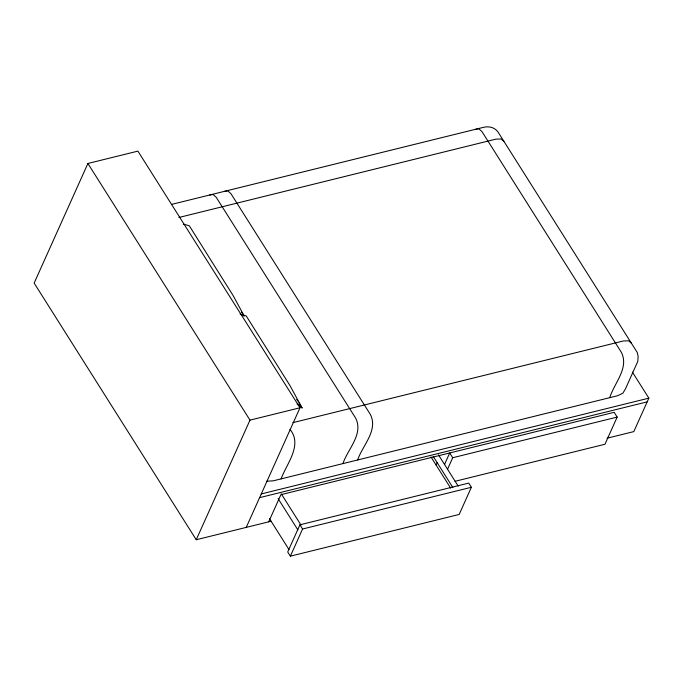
<?xml version="1.0" encoding="UTF-8"?>
<svg xmlns="http://www.w3.org/2000/svg" width="683" height="683" viewBox="0 0 683 683"><rect width="100%" height="100%" fill="white"/><g stroke="black" fill="none" stroke-linecap="round" stroke-linejoin="round"><path stroke-width="1.02" d="M246.239 527.387L299.991 407.777L137.906 151.122L87.902 163.476L34.15 283.086L196.234 539.749L271.108 521.24M196.234 539.749L249.987 420.139L299.991 407.777M281.097 478.894C286.501 463.834 302.936 445.111 289.993 429.368M268.692 521.838L280.892 494.688L614.154 412.319L617.167 417.091L604.959 444.249L454.989 481.31M299.922 524.809L287.714 551.966L290.369 556.167L459.172 514.444L471.372 487.286L468.726 483.094L299.922 524.809L302.569 529.009L290.369 556.167M436.104 465.055L437.171 462.681M444.471 464.602L449.696 452.966L452.709 457.73L447.485 469.375M609.799 397.651C614.068 383.248 629.256 368.248 621.436 352.454L481.95 131.58L478.851 128.822L475.453 129.318M632.356 372.03L648.85 398.146L633.815 431.605L607.085 438.204M342.951 463.603C347.664 449.183 363.723 434.243 355.672 418.141L216.187 197.259L213.087 194.501L209.69 194.996M357.67 459.966C362.374 445.547 378.442 430.606 370.391 414.504L230.905 193.622L227.806 190.864L224.408 191.36M171.553 204.422L483.112 127.422C488.618 125.962 494.458 127.149 497.984 131.947L637.29 352.548L638.144 356.492L637.802 361.392L625.312 389.182L622.87 393.186L617.663 395.713L273.234 480.832L266.669 481.216M178.895 217.484L495.832 139.161L501.143 138.965L503.909 141.33M292.922 422.64L623.289 340.988L628.599 340.791L631.365 343.165M261.273 493.937L648.85 398.146M259.6 497.651L647.177 401.869M452.709 457.73L617.167 417.091M302.569 529.009L471.372 487.286M183.292 224.041L189.311 225.8L233.014 295.389L244.155 315.905M240.211 314.189L246.23 315.947L289.942 385.528L302.091 407.922L297.131 404.037M240.203 313.89L241.859 315.187M438.46 454.844L458.208 486.117M433.201 456.398L452.889 487.577M430.999 456.97L450.703 488.174M241.381 311.781L244.087 316.058M296.687 399.359L297.771 401.066M298.847 402.782L302.091 407.922M87.902 163.476L249.987 420.139M281.234 493.783L301.015 525.107M278.109 498.599L297.856 529.88M269.401 518.551L289.011 549.593"/></g></svg>
